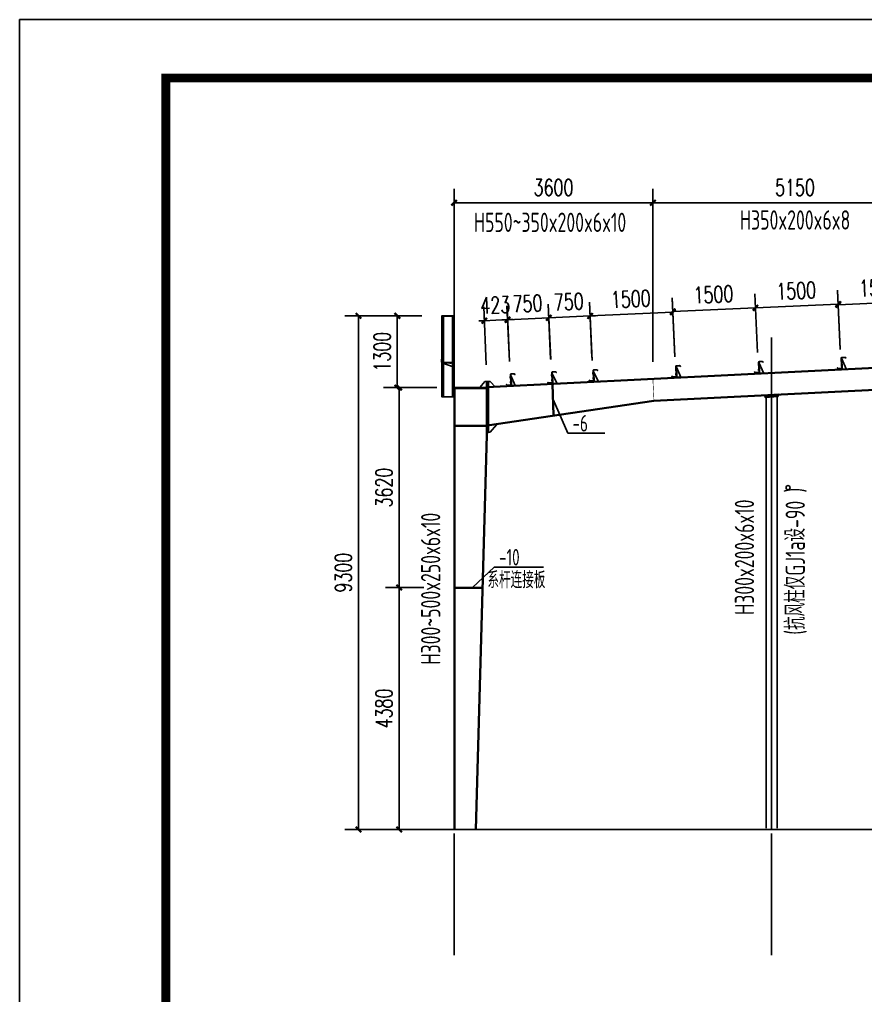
# Model space of a CAD drawing. Extents: x 177291 to 1288761, y 177638 to 322898.
# Drawn here: x 1199564 to 1214888, y 223289 to 240960 of the extents above; entities that cross this region are included whole.
import ezdxf

# ---------------------------------------------------------------- set-up
doc = ezdxf.new("R2010")
doc.units = 0
doc.header["$LTSCALE"] = 1000
for name, color, linetype in [('AXIS', 3, 'Continuous'), ('DOTE', 1, 'Continuous'), ('GL', 150, 'Continuous'), ('GZ', 50, 'Continuous'), ('LT', 27, 'Continuous'), ('PUB_TITLE', 4, 'Continuous'), ('PZ', 202, 'Continuous'), ('TEXT', 7, 'Continuous')]:
    doc.layers.add(name, color=color, linetype=linetype)
doc.styles.add('_TCH_DIM_T3', font='SIMPLEX', dxfattribs={"width": 0.705882, "bigfont": 'GBCBIG'})
doc.styles.add('TSSD_Norm', font='tssdeng.shx', dxfattribs={"bigfont": 'hztxt.shx'})
doc.dimstyles.new('TCH_100_1', dxfattribs={"dimtxt": 297.5, "dimasz": 100, "dimexe": 250, "dimexo": 300, "dimgap": 126.25, "dimtad": 1, "dimdec": 0, "dimzin": 0, "dimdsep": 46, "dimtxsty": '_TCH_DIM_T3', "dimblk": 'ARCHTICK', "dimcen": 0.09, "dimclrd": 126, "dimclre": 126, "dimclrt": 7, "dimazin": 2, "dimtfac": 1, "dimtdec": 0, "dimtix": 1, "dimtmove": 2, "dimatfit": 3, "dimfxl": 1, "dimtolj": 1, "dimtzin": 0, "dimarcsym": 0})

# ---------------------------------------------------------------- blocks, each defined once
blk = doc.blocks.new('_ArchTick')
at = {"color": 0, "linetype": 'ByBlock', "const_width": 0.4}
blk.add_lwpolyline([(-0.5, -0.5), (0.5, 0.5)], dxfattribs=at)
blk = doc.blocks.new('*D853')
at = {"color": 126, "linetype": 'ByBlock', "lineweight": -2, "transparency": 16777216}
for p, q in [((1211037, 234760), (1211037, 237893)), ((1216186, 235243), (1216186, 237893)), ((1211037, 237643), (1216186, 237643))]:
    blk.add_line(p, q, dxfattribs=at)
at = {"layer": 'Defpoints', "color": 0, "linetype": 'ByBlock', "transparency": 16777216}
for p in [(1216186, 237643), (1216186, 234943), (1211037, 234460)]:
    blk.add_point(p, dxfattribs=at)
at = {"color": 126, "linetype": 'ByBlock', "lineweight": -2, "transparency": 16777216, "xscale": 100, "yscale": 100, "zscale": 100, "rotation": 180}
blk.add_blockref('_ArchTick', (1211037, 237643), dxfattribs=at)
at = {"color": 126, "linetype": 'ByBlock', "lineweight": -2, "transparency": 16777216, "xscale": 100, "yscale": 100, "zscale": 100}
blk.add_blockref('_ArchTick', (1216186, 237643), dxfattribs=at)
at = {"color": 7, "linetype": 'ByBlock', "transparency": 16777216, "insert": (1213612, 237918), "char_height": 297.5, "attachment_point": 5, "style": '_TCH_DIM_T3'}
blk.add_mtext('\\A1;5150', dxfattribs=at)
blk = doc.blocks.new('*D845')
at = {"color": 126, "linetype": 'ByBlock', "lineweight": -2, "transparency": 16777216}
for p, q in [((1215930, 235053), (1215882, 236113)), ((1214432, 234986), (1214384, 236045)), ((1215894, 235863), (1214395, 235796))]:
    blk.add_line(p, q, dxfattribs=at)
at = {"layer": 'Defpoints', "color": 0, "linetype": 'ByBlock', "transparency": 16777216}
for p in [(1214395, 235796), (1214445, 234686, 0), (1215944, 234753, 0)]:
    blk.add_point(p, dxfattribs=at)
at = {"color": 126, "linetype": 'ByBlock', "lineweight": -2, "transparency": 16777216, "xscale": 100, "yscale": 100, "zscale": 100}
for p, rotation in [((1215894, 235863), 2.581565434300943), ((1214395, 235796), 182.581565434301)]:
    blk.add_blockref('_ArchTick', p, dxfattribs=dict(at, rotation=rotation))
at = {"color": 7, "linetype": 'ByBlock', "transparency": 16777216, "insert": (1215132, 236104), "char_height": 297.5, "attachment_point": 5, "rotation": 2.5816, "style": '_TCH_DIM_T3'}
blk.add_mtext('\\A1;1500', dxfattribs=at)
blk = doc.blocks.new('*D846')
at = {"color": 126, "linetype": 'ByBlock', "lineweight": -2, "transparency": 16777216}
for p, q in [((1212932, 234932), (1212885, 235991)), ((1214431, 234999), (1214383, 236058)), ((1214394, 235808), (1212896, 235741))]:
    blk.add_line(p, q, dxfattribs=at)
at = {"layer": 'Defpoints', "color": 0, "linetype": 'ByBlock', "transparency": 16777216}
for p in [(1212896, 235741), (1214445, 234699, 0), (1212946, 234632, 0)]:
    blk.add_point(p, dxfattribs=at)
at = {"color": 126, "linetype": 'ByBlock', "lineweight": -2, "transparency": 16777216, "xscale": 100, "yscale": 100, "zscale": 100}
for p, rotation in [((1212896, 235741), 182.581565434301), ((1214394, 235808), 2.581565434300943)]:
    blk.add_blockref('_ArchTick', p, dxfattribs=dict(at, rotation=rotation))
at = {"color": 7, "linetype": 'ByBlock', "transparency": 16777216, "insert": (1213633, 236049), "char_height": 297.5, "attachment_point": 5, "rotation": 2.5816, "style": '_TCH_DIM_T3'}
blk.add_mtext('\\A1;1500', dxfattribs=at)
blk = doc.blocks.new('*D847')
at = {"color": 126, "linetype": 'ByBlock', "lineweight": -2, "transparency": 16777216}
for p, q in [((1211434, 234865), (1211386, 235923)), ((1212932, 234932), (1212885, 235991)), ((1212896, 235741), (1211398, 235673))]:
    blk.add_line(p, q, dxfattribs=at)
at = {"layer": 'Defpoints', "color": 0, "linetype": 'ByBlock', "transparency": 16777216}
for p in [(1211398, 235673), (1211448, 234565, 0), (1212946, 234632, 0)]:
    blk.add_point(p, dxfattribs=at)
at = {"color": 126, "linetype": 'ByBlock', "lineweight": -2, "transparency": 16777216, "xscale": 100, "yscale": 100, "zscale": 100}
for p, rotation in [((1211398, 235673), 182.581565434301), ((1212896, 235741), 2.581565434300943)]:
    blk.add_blockref('_ArchTick', p, dxfattribs=dict(at, rotation=rotation))
at = {"color": 7, "linetype": 'ByBlock', "transparency": 16777216, "insert": (1212134, 235982), "char_height": 297.5, "attachment_point": 5, "rotation": 2.5816, "style": '_TCH_DIM_T3'}
blk.add_mtext('\\A1;1500', dxfattribs=at)
blk = doc.blocks.new('*D848')
at = {"color": 126, "linetype": 'ByBlock', "lineweight": -2, "transparency": 16777216}
for p, q in [((1209936, 234785), (1209888, 235843)), ((1211435, 234852), (1211387, 235910)), ((1211398, 235660), (1209900, 235593))]:
    blk.add_line(p, q, dxfattribs=at)
at = {"layer": 'Defpoints', "color": 0, "linetype": 'ByBlock', "transparency": 16777216}
for p in [(1209900, 235593), (1211448, 234552, 0), (1209950, 234486, 0)]:
    blk.add_point(p, dxfattribs=at)
at = {"color": 126, "linetype": 'ByBlock', "lineweight": -2, "transparency": 16777216, "xscale": 100, "yscale": 100, "zscale": 100}
for p, rotation in [((1209900, 235593), 182.581565434301), ((1211398, 235660), 2.581565434300943)]:
    blk.add_blockref('_ArchTick', p, dxfattribs=dict(at, rotation=rotation))
at = {"color": 7, "linetype": 'ByBlock', "transparency": 16777216, "insert": (1210636, 235901), "char_height": 297.5, "attachment_point": 5, "rotation": 2.5816, "style": '_TCH_DIM_T3'}
blk.add_mtext('\\A1;1500', dxfattribs=at)
blk = doc.blocks.new('*D849')
at = {"color": 126, "linetype": 'ByBlock', "lineweight": -2, "transparency": 16777216}
for p, q in [((1209184, 234810), (1209139, 235809)), ((1209934, 234839), (1209888, 235843)), ((1209900, 235593), (1209150, 235559)), ((1209900, 235593), (1210000, 235597)), ((1209150, 235559), (1209050, 235555))]:
    blk.add_line(p, q, dxfattribs=at)
at = {"layer": 'Defpoints', "color": 0, "linetype": 'ByBlock', "transparency": 16777216}
for p in [(1209150, 235559), (1209198, 234511, 0), (1209947, 234539, 0)]:
    blk.add_point(p, dxfattribs=at)
at = {"color": 126, "linetype": 'ByBlock', "lineweight": -2, "transparency": 16777216, "xscale": 100, "yscale": 100, "zscale": 100}
for p, rotation in [((1209150, 235559), 2.581565434300986), ((1209900, 235593), 182.581565434301)]:
    blk.add_blockref('_ArchTick', p, dxfattribs=dict(at, rotation=rotation))
at = {"color": 7, "linetype": 'ByBlock', "transparency": 16777216, "insert": (1209513, 235851), "char_height": 297.5, "attachment_point": 5, "rotation": 2.5816, "style": '_TCH_DIM_T3'}
blk.add_mtext('\\A1;750', dxfattribs=at)
blk = doc.blocks.new('*D850')
at = {"color": 126, "linetype": 'ByBlock', "lineweight": -2, "transparency": 16777216}
for p, q in [((1208437, 234777), (1208392, 235775)), ((1209187, 234805), (1209141, 235809)), ((1209153, 235559), (1209253, 235564)), ((1208403, 235525), (1208304, 235521)), ((1209153, 235559), (1208403, 235525))]:
    blk.add_line(p, q, dxfattribs=at)
at = {"layer": 'Defpoints', "color": 0, "linetype": 'ByBlock', "transparency": 16777216}
for p in [(1208403, 235525), (1209200, 234505, 0), (1208451, 234477, 0)]:
    blk.add_point(p, dxfattribs=at)
at = {"color": 126, "linetype": 'ByBlock', "lineweight": -2, "transparency": 16777216, "xscale": 100, "yscale": 100, "zscale": 100}
for p, rotation in [((1208403, 235525), 2.581565434300986), ((1209153, 235559), 182.581565434301)]:
    blk.add_blockref('_ArchTick', p, dxfattribs=dict(at, rotation=rotation))
at = {"color": 7, "linetype": 'ByBlock', "transparency": 16777216, "insert": (1208766, 235817), "char_height": 297.5, "attachment_point": 5, "rotation": 2.5816, "style": '_TCH_DIM_T3'}
blk.add_mtext('\\A1;750', dxfattribs=at)
blk = doc.blocks.new('*D851')
at = {"color": 126, "linetype": 'ByBlock', "lineweight": -2, "transparency": 16777216}
for p, q in [((1208019, 234705), (1207972, 235756)), ((1208440, 234771), (1208395, 235775)), ((1207983, 235506), (1207883, 235502)), ((1208406, 235526), (1207983, 235506)), ((1208406, 235526), (1208506, 235530))]:
    blk.add_line(p, q, dxfattribs=at)
at = {"layer": 'Defpoints', "color": 0, "linetype": 'ByBlock', "transparency": 16777216}
for p in [(1207983, 235506), (1208032, 234405, -4), (1208453, 234472, 0)]:
    blk.add_point(p, dxfattribs=at)
at = {"color": 126, "linetype": 'ByBlock', "lineweight": -2, "transparency": 16777216, "xscale": 100, "yscale": 100, "zscale": 100}
for p, rotation in [((1207983, 235506), 2.581565434300986), ((1208406, 235526), 182.581565434301)]:
    blk.add_blockref('_ArchTick', p, dxfattribs=dict(at, rotation=rotation))
at = {"color": 7, "linetype": 'ByBlock', "transparency": 16777216, "insert": (1208182, 235791), "char_height": 297.5, "attachment_point": 5, "rotation": 2.5816, "style": '_TCH_DIM_T3'}
blk.add_mtext('\\A1;423', dxfattribs=at)
blk = doc.blocks.new('*D852')
at = {"color": 126, "linetype": 'ByBlock', "lineweight": -2, "transparency": 16777216}
for p, q in [((1207436, 234821), (1207436, 237893)), ((1211037, 234760), (1211037, 237893)), ((1211037, 237643), (1207436, 237643))]:
    blk.add_line(p, q, dxfattribs=at)
at = {"layer": 'Defpoints', "color": 0, "linetype": 'ByBlock', "transparency": 16777216}
for p in [(1207436, 237643), (1207436, 234521), (1211037, 234460)]:
    blk.add_point(p, dxfattribs=at)
at = {"color": 126, "linetype": 'ByBlock', "lineweight": -2, "transparency": 16777216, "xscale": 100, "yscale": 100, "zscale": 100, "rotation": 180}
blk.add_blockref('_ArchTick', (1207436, 237643), dxfattribs=at)
at = {"color": 126, "linetype": 'ByBlock', "lineweight": -2, "transparency": 16777216, "xscale": 100, "yscale": 100, "zscale": 100}
blk.add_blockref('_ArchTick', (1211037, 237643), dxfattribs=at)
at = {"color": 7, "linetype": 'ByBlock', "transparency": 16777216, "insert": (1209237, 237918), "char_height": 297.5, "attachment_point": 5, "style": '_TCH_DIM_T3'}
blk.add_mtext('\\A1;3600', dxfattribs=at)
blk = doc.blocks.new('*D855')
at = {"color": 126, "linetype": 'ByBlock', "lineweight": -2, "transparency": 16777216}
for p, q in [((1206870, 230675), (1206191, 230675)), ((1206441, 226295), (1206441, 230675)), ((1206865, 226295), (1206191, 226295))]:
    blk.add_line(p, q, dxfattribs=at)
at = {"layer": 'Defpoints', "color": 0, "linetype": 'ByBlock', "transparency": 16777216}
for p in [(1206441, 230675), (1207170, 230675, 0), (1207165, 226295)]:
    blk.add_point(p, dxfattribs=at)
at = {"color": 126, "linetype": 'ByBlock', "lineweight": -2, "transparency": 16777216, "xscale": 100, "yscale": 100, "zscale": 100}
for p, rotation in [((1206441, 230675), 90), ((1206441, 226295), 270)]:
    blk.add_blockref('_ArchTick', p, dxfattribs=dict(at, rotation=rotation))
at = {"color": 7, "linetype": 'ByBlock', "transparency": 16777216, "insert": (1206166, 228485), "char_height": 297.5, "attachment_point": 5, "rotation": 90, "style": '_TCH_DIM_T3'}
blk.add_mtext('\\A1;4380', dxfattribs=at)
blk = doc.blocks.new('*D856')
at = {"color": 126, "linetype": 'ByBlock', "lineweight": -2, "transparency": 16777216}
for p, q in [((1207126, 234295), (1206191, 234295)), ((1206441, 230675), (1206441, 234295)), ((1206887, 230675), (1206191, 230675))]:
    blk.add_line(p, q, dxfattribs=at)
at = {"layer": 'Defpoints', "color": 0, "linetype": 'ByBlock', "transparency": 16777216}
for p in [(1206441, 234295), (1207426, 234295, -2), (1207187, 230675, 0)]:
    blk.add_point(p, dxfattribs=at)
at = {"color": 126, "linetype": 'ByBlock', "lineweight": -2, "transparency": 16777216, "xscale": 100, "yscale": 100, "zscale": 100}
for p, rotation in [((1206441, 234295), 90), ((1206441, 230675), 270)]:
    blk.add_blockref('_ArchTick', p, dxfattribs=dict(at, rotation=rotation))
at = {"color": 7, "linetype": 'ByBlock', "transparency": 16777216, "insert": (1206166, 232485), "char_height": 297.5, "attachment_point": 5, "rotation": 90, "style": '_TCH_DIM_T3'}
blk.add_mtext('\\A1;3620', dxfattribs=at)
blk = doc.blocks.new('*D857')
at = {"color": 126, "linetype": 'ByBlock', "lineweight": -2, "transparency": 16777216}
for p, q in [((1206837, 235595), (1206158, 235595)), ((1206408, 234295), (1206408, 235595)), ((1207126, 234295), (1206158, 234295))]:
    blk.add_line(p, q, dxfattribs=at)
at = {"layer": 'Defpoints', "color": 0, "linetype": 'ByBlock', "transparency": 16777216}
for p in [(1206408, 235595), (1207137, 235595), (1207426, 234295, -2)]:
    blk.add_point(p, dxfattribs=at)
at = {"color": 126, "linetype": 'ByBlock', "lineweight": -2, "transparency": 16777216, "xscale": 100, "yscale": 100, "zscale": 100}
for p, rotation in [((1206408, 235595), 90), ((1206408, 234295), 270)]:
    blk.add_blockref('_ArchTick', p, dxfattribs=dict(at, rotation=rotation))
at = {"color": 7, "linetype": 'ByBlock', "transparency": 16777216, "insert": (1206133, 234945), "char_height": 297.5, "attachment_point": 5, "rotation": 90, "style": '_TCH_DIM_T3'}
blk.add_mtext('\\A1;1300', dxfattribs=at)
blk = doc.blocks.new('*D858')
at = {"color": 126, "linetype": 'ByBlock', "lineweight": -2, "transparency": 16777216}
for p, q in [((1206851, 235595), (1205455, 235595)), ((1205705, 226295), (1205705, 235595)), ((1206886, 226295), (1205455, 226295))]:
    blk.add_line(p, q, dxfattribs=at)
at = {"layer": 'Defpoints', "color": 0, "linetype": 'ByBlock', "transparency": 16777216}
for p in [(1205705, 235595), (1207151, 235595), (1207186, 226295)]:
    blk.add_point(p, dxfattribs=at)
at = {"color": 126, "linetype": 'ByBlock', "lineweight": -2, "transparency": 16777216, "xscale": 100, "yscale": 100, "zscale": 100}
for p, rotation in [((1205705, 235595), 90), ((1205705, 226295), 270)]:
    blk.add_blockref('_ArchTick', p, dxfattribs=dict(at, rotation=rotation))
at = {"color": 7, "linetype": 'ByBlock', "transparency": 16777216, "insert": (1205430, 230945), "char_height": 297.5, "attachment_point": 5, "rotation": 90, "style": '_TCH_DIM_T3'}
blk.add_mtext('\\A1;9300', dxfattribs=at)

msp = doc.modelspace()

# ---------------------------------------------------------------- linework, layer by layer
for points, elevation in [([(1213307.28, 234155.74), (1213067.86, 234138.99), (1213066.47, 234158.94), (1213305.88, 234175.7)], -0.03), ([(1213308.68, 234135.79), (1213069.26, 234119.03), (1213067.86, 234138.99), (1213307.28, 234155.74)], -0.03), ([(1207450.47, 230674.99), (1207944.67, 230674.99), (1207944.67, 230665), (1207450.47, 230665)], -0.23)]:
    msp.add_lwpolyline(points, close=True, dxfattribs=dict(elevation=elevation))
msp.add_circle((1213485.34, 232483.49), 36.59)
at = {"layer": 'AXIS'}
for p, q in [((1209232.23, 234079.36, 0.62), (1209495.12, 233468.13, -19.48)), ((1210164.87, 233468.13, -19.48), (1209495.12, 233468.13, -19.48)), ((1207766.68, 230674.99, -0.23), (1208164.83, 231042.18, -19.45)), ((1209053.1, 231042.18, -19.45), (1208164.83, 231042.18, -19.45)), ((1207436.47, 226221.19), (1207436.47, 224017.16)), ((1213186.47, 226221.19, 0.03), (1213186.47, 224017.16, 0.03))]:
    msp.add_line(p, q, dxfattribs=at)
at = {"layer": 'DOTE'}
for p, q in [((1213186.47, 226294.99, -0.03), (1213186.47, 235205.7, -0.03)), ((1206004.84, 226294.99, -0.03), (1226312.89, 226294.99, -0.03))]:
    msp.add_line(p, q, dxfattribs=at)
at = {"layer": 'GL'}
for p, q in [((1216186.47, 234705.98, -0.03), (1208029.8, 234298.14, -0.03)), ((1216186.47, 234717.99, -0.03), (1208030.04, 234310.17, -0.03)), ((1216186.47, 234317.49, -0.03), (1211056.6, 234061, -0.03)), ((1216186.47, 234305.48, -0.03), (1211057.2, 234049.02, -0.03)), ((1211055.72, 234060.92, -0.03), (1208032.47, 233618.09, -0.03)), ((1211055.72, 234060.92, -0.03), (1208032.47, 233618.09, -0.03)), ((1211057.2, 234049.02, -0.03), (1208032.47, 233606.01, -0.03)), ((1211057.2, 234049.02, -0.03), (1208032.47, 233606.01, -0.03))]:
    msp.add_line(p, q, dxfattribs=at)
at = {"layer": 'GL', "elevation": -0.03}
msp.add_lwpolyline([(1209214.71, 234357.35), (1209225.08, 234357.91), (1209243.77, 233797.09), (1209233.4, 233796.54)], close=True, dxfattribs=at)
at = {"layer": 'GL', "color": 6, "const_width": 10, "elevation": -0.03}
msp.add_lwpolyline([(1211036.63, 234460.45), (1211057.2, 234048.97)], dxfattribs=at)
at = {"layer": 'GZ'}
for p, q in [((1207436.47, 226294.99, 2.07), (1207436.47, 234281, -2.12)), ((1207450.47, 226294.99, 2.07), (1207450.47, 234281, -2.12)), ((1213086.47, 234160.34, -4.05), (1213086.47, 226319.99, -4.04)), ((1213286.55, 226319.99, -2.73), (1213286.55, 234174.34, -1.7)), ((1208022.47, 233610.29, -9.88), (1207450.47, 233610.29, -5.9)), ((1208022.47, 233610.29, -9.88), (1207450.47, 233610.29, -5.9)), ((1208022.47, 233596.29, -9.88), (1207450.47, 233596.29, -5.9)), ((1208022.47, 233596.29, -9.88), (1207450.47, 233596.29, -5.9)), ((1208022.47, 233436.29, -5.99), (1207822.47, 226294.99, -1.95)), ((1208036.47, 233436.29, -5.99), (1207836.47, 226294.99, -1.95))]:
    msp.add_line(p, q, dxfattribs=at)
at = {"layer": 'GZ', "elevation": -3.99}
msp.add_lwpolyline([(1207436.47, 234280.99), (1208022.47, 234280.99), (1208022.47, 234294.99), (1207436.47, 234294.99)], close=True, dxfattribs=at)
at = {"layer": 'LT'}
for p, q in [((1207211.47, 235580.37, -1.96), (1207211.47, 235527.87, -1.96)), ((1207214.85, 235531.24, -1.96), (1207214.85, 235576.99, -1.96)), ((1207436.47, 235595, -1.96), (1207216.47, 235594.99, -1.96)), ((1207216.47, 235594.99, -1.96), (1207216.47, 235591.62, -1.96)), ((1207216.47, 235591.62, -1.96), (1207436.47, 235591.62, -1.96)), ((1207420.22, 235591.62, -1.96), (1207222.72, 235591.62, -1.96)), ((1207226.1, 235588.24, -1.96), (1207416.85, 235588.24, -1.96)), ((1207428.1, 235576.99, -1.96), (1207428.1, 235531.24, -1.96)), ((1207431.47, 235527.87, -1.96), (1207431.47, 235580.37, -1.96)), ((1207436.47, 235591.62, -1.96), (1207436.47, 235595, -1.96)), ((1207222.72, 235516.62, -1.96), (1207233.97, 235516.62, -1.96)), ((1207233.97, 235519.99, -1.96), (1207226.1, 235519.99, -1.96)), ((1207233.97, 235516.62, -1.96), (1207233.97, 235519.99, -1.96)), ((1207408.97, 235519.99, -1.96), (1207408.97, 235516.62, -1.96)), ((1207416.85, 235519.99, -1.96), (1207408.97, 235519.99, -1.96)), ((1207408.97, 235516.62, -1.96), (1207420.22, 235516.62, -1.96)), ((1207210.25, 234757.96, -1.96), (1207210.25, 234810.46, -1.96)), ((1207213.62, 234807.09, -1.96), (1207213.62, 234761.34, -1.96)), ((1207215.25, 234743.34, -1.96), (1207215.25, 234746.71, -1.96)), ((1207215.25, 234746.71, -1.96), (1207435.25, 234746.71, -1.96)), ((1207435.25, 234743.34, -1.96), (1207215.25, 234743.34, -1.96)), ((1207215.25, 234743.34, -1.96), (1207435.25, 234663.71, -1.96)), ((1207221.5, 234821.71, -1.96), (1207232.75, 234821.71, -1.96)), ((1207419, 234746.71, -1.96), (1207221.5, 234746.71, -1.96)), ((1207232.75, 234818.34, -1.96), (1207224.87, 234818.34, -1.96)), ((1207224.87, 234750.09, -1.96), (1207415.62, 234750.09, -1.96)), ((1207232.75, 234821.71, -1.96), (1207232.75, 234818.34, -1.96)), ((1207263.4, 234724.17, -1.96), (1207263.4, 234762.51, -1.96)), ((1207373.83, 234724.17, -1.96), (1207373.83, 234762.51, -1.96)), ((1207407.75, 234818.34, -1.96), (1207407.75, 234821.71, -1.96)), ((1207407.75, 234821.71, -1.96), (1207419, 234821.71, -1.96)), ((1207415.62, 234818.34, -1.96), (1207407.75, 234818.34, -1.96)), ((1207426.87, 234761.34, -1.96), (1207426.87, 234807.09, -1.96)), ((1207430.25, 234810.46, -1.96), (1207430.25, 234757.96, -1.96)), ((1207435.25, 234746.71, -1.96), (1207435.25, 234743.34, -1.96))]:
    msp.add_line(p, q, dxfattribs=at)
at = {"layer": 'LT', "color": 1, "linetype": 'Continuous'}
for p, q in [((1212976.33, 234709.94, -4.03), (1212936.47, 234707.94, -4.03)), ((1212976.33, 234709.94, -4.03), (1212936.47, 234707.94, -4.03)), ((1214474.46, 234784.84, -4.03), (1214434.6, 234782.85, -4.03)), ((1214474.46, 234784.84, -4.03), (1214434.6, 234782.85, -4.03)), ((1214479.03, 234693.44, -4.03), (1214439.17, 234691.44, -4.03)), ((1214479.03, 234693.44, -4.03), (1214439.17, 234691.44, -4.03)), ((1209231.01, 234522.67, -4.03), (1209191.15, 234520.68, -4.03)), ((1209231.01, 234522.67, -4.03), (1209191.15, 234520.68, -4.03)), ((1209980.07, 234560.12, -4.03), (1209940.22, 234558.13, -4.03)), ((1209980.07, 234560.12, -4.03), (1209940.22, 234558.13, -4.03)), ((1211478.2, 234635.03, -4.03), (1211438.35, 234633.04, -4.03)), ((1211478.2, 234635.03, -4.03), (1211438.35, 234633.04, -4.03)), ((1211482.77, 234543.62, -4.03), (1211442.92, 234541.63, -4.03)), ((1211482.77, 234543.62, -4.03), (1211442.92, 234541.63, -4.03)), ((1212980.9, 234618.53, -4.03), (1212941.04, 234616.54, -4.03)), ((1212980.9, 234618.53, -4.03), (1212941.04, 234616.54, -4.03)), ((1208481.94, 234485.22, -4.03), (1208442.09, 234483.22, -4.03)), ((1208481.94, 234485.22, -4.03), (1208442.09, 234483.22, -4.03)), ((1208486.51, 234393.81, -4.03), (1208446.66, 234391.82, -4.03)), ((1208486.51, 234393.81, -4.03), (1208446.66, 234391.82, -4.03)), ((1209235.58, 234431.26, -4.03), (1209195.72, 234429.27, -4.03)), ((1209235.58, 234431.26, -4.03), (1209195.72, 234429.27, -4.03)), ((1209984.64, 234468.72, -4.03), (1209944.79, 234466.72, -4.03)), ((1209984.64, 234468.72, -4.03), (1209944.79, 234466.72, -4.03))]:
    msp.add_line(p, q, dxfattribs=at)
at = {"layer": 'LT', "elevation": -0.03}
for points in [[(1207436.47, 234131.26), (1207212.84, 234131.26), (1207212.84, 235591.62), (1207436.47, 235591.62)], [(1207406.47, 234131.26), (1207242.84, 234131.26), (1207242.84, 235591.62), (1207406.47, 235591.62)], [(1212954.26, 234748.62), (1212960.25, 234748.92), (1212969.84, 234557.16), (1212963.85, 234556.86)], [(1212960.75, 234738.94), (1212969.84, 234557.16), (1213039.74, 234560.66)], [(1214452.39, 234823.53), (1214458.38, 234823.83), (1214467.97, 234632.07), (1214461.98, 234631.77)], [(1214458.88, 234813.84), (1214467.97, 234632.07), (1214537.87, 234635.56)], [(1208459.88, 234523.9), (1208465.87, 234524.2), (1208475.46, 234332.44), (1208469.46, 234332.14)], [(1208466.37, 234514.22), (1208475.46, 234332.44), (1208545.36, 234335.94)], [(1209208.94, 234561.36), (1209214.93, 234561.66), (1209224.52, 234369.9), (1209218.53, 234369.6)], [(1209215.43, 234551.67), (1209224.52, 234369.9), (1209294.42, 234373.39)], [(1209958, 234598.81), (1209964, 234599.11), (1209973.59, 234407.35), (1209967.59, 234407.05)], [(1209964.5, 234589.12), (1209973.59, 234407.35), (1210043.48, 234410.84)], [(1211456.13, 234673.72), (1211462.13, 234674.02), (1211471.71, 234482.26), (1211465.72, 234481.96)], [(1211462.63, 234664.03), (1211471.71, 234482.26), (1211541.61, 234485.75)]]:
    msp.add_lwpolyline(points, close=True, dxfattribs=at)
at = {"layer": 'LT', "elevation": -4.03}
for points in [[(1211455.88, 234678.71, -0.41421356), (1211465.37, 234689.2), (1211521.06, 234691.98), (1211535.18, 234679.21), (1211537.19, 234681.43), (1211522.15, 234695.04), (1211462.23, 234692.04, 0.41421356), (1211452.74, 234681.56), (1211461.58, 234504.78, -0.41421356), (1211452.09, 234494.29), (1211396.4, 234491.51), (1211382.28, 234504.28), (1211380.27, 234502.06), (1211395.31, 234488.45), (1211455.23, 234491.44, 0.41421356), (1211464.72, 234501.93), (1211455.88, 234678.71)], [(1212954.01, 234753.62, -0.41421356), (1212963.5, 234764.1), (1213019.19, 234766.89), (1213033.31, 234754.11), (1213035.32, 234756.34), (1213020.28, 234769.95), (1212960.35, 234766.95, 0.41421356), (1212950.87, 234756.46), (1212959.71, 234579.68, -0.41421356), (1212950.22, 234569.2), (1212894.53, 234566.41), (1212880.41, 234579.19), (1212878.4, 234576.96), (1212893.44, 234563.35), (1212953.36, 234566.35, 0.41421356), (1212962.85, 234576.84), (1212954.01, 234753.62)], [(1214452.14, 234828.52, -0.41421356), (1214461.63, 234839.01), (1214517.32, 234841.79), (1214531.44, 234829.02), (1214533.45, 234831.24), (1214518.41, 234844.85), (1214458.48, 234841.86, 0.41421356), (1214448.99, 234831.37), (1214457.83, 234654.59, -0.41421356), (1214448.35, 234644.1), (1214392.66, 234641.32), (1214378.54, 234654.09), (1214376.52, 234651.87), (1214391.57, 234638.26), (1214451.49, 234641.26, 0.41421356), (1214460.98, 234651.74), (1214452.14, 234828.52)], [(1208459.63, 234528.9, -0.41421356), (1208469.11, 234539.38), (1208524.8, 234542.17), (1208538.92, 234529.39), (1208540.94, 234531.62), (1208525.89, 234545.23), (1208465.97, 234542.23, 0.41421356), (1208456.48, 234531.74), (1208465.32, 234354.96, -0.41421356), (1208455.83, 234344.48), (1208400.14, 234341.69), (1208386.02, 234354.47), (1208384.01, 234352.24), (1208399.05, 234338.64), (1208458.98, 234341.63, 0.41421356), (1208468.47, 234352.12), (1208459.63, 234528.9)], [(1209208.69, 234566.35, -0.41421356), (1209218.18, 234576.84), (1209273.87, 234579.62), (1209287.99, 234566.85), (1209290, 234569.07), (1209274.96, 234582.68), (1209215.03, 234579.68, 0.41421356), (1209205.54, 234569.2), (1209214.38, 234392.42, -0.41421356), (1209204.9, 234381.93), (1209149.21, 234379.15), (1209135.09, 234391.92), (1209133.08, 234389.7), (1209148.12, 234376.09), (1209208.04, 234379.08, 0.41421356), (1209217.53, 234389.57), (1209208.69, 234566.35)], [(1209957.76, 234603.8, -0.41421356), (1209967.24, 234614.29), (1210022.93, 234617.08), (1210037.05, 234604.3), (1210039.06, 234606.52), (1210024.02, 234620.13), (1209964.1, 234617.14, 0.41421356), (1209954.61, 234606.65), (1209963.45, 234429.87, -0.41421356), (1209953.96, 234419.38), (1209898.27, 234416.6), (1209884.15, 234429.38), (1209882.14, 234427.15), (1209897.18, 234413.54), (1209957.11, 234416.54, 0.41421356), (1209966.59, 234427.02), (1209957.76, 234603.8)]]:
    msp.add_lwpolyline(points, format="xyb", dxfattribs=at)
at = {"layer": 'LT'}
for centre, start, end in [((1207222.72, 235580.37, -1.96), 90.000036, 180.000036), ((1207226.1, 235576.99, -1.96), 90.000036, 180.000036), ((1207416.85, 235576.99, -1.96), 0.000036, 90.000036), ((1207420.22, 235580.37, -1.96), 0.000036, 90.000036), ((1207222.72, 235527.87, -1.96), 180.000036, 270.000036), ((1207226.1, 235531.24, -1.96), 180.000036, 270.000036), ((1207416.85, 235531.24, -1.96), 270.000036, 0.000036), ((1207420.22, 235527.87, -1.96), 270.000036, 0.000036), ((1207221.5, 234810.46, -1.96), 90, 180), ((1207221.5, 234757.96, -1.96), 180, 270), ((1207224.87, 234807.09, -1.96), 90, 180), ((1207224.87, 234761.34, -1.96), 180, 270), ((1207415.62, 234807.09, -1.96), 0, 90), ((1207415.62, 234761.34, -1.96), 270, 0), ((1207419, 234810.46, -1.96), 0, 90), ((1207419, 234757.96, -1.96), 270, 0)]:
    msp.add_arc(centre, 11.25, start, end, dxfattribs=at)
for points in [[(1207275.64, 234750.09, -1.96), (1207251.15, 234750.09, -1.96), (1207275.64, 234743.34, -1.96), (1207251.15, 234743.34, -1.96)], [(1207386.08, 234750.09, -1.96), (1207361.59, 234750.09, -1.96), (1207386.08, 234743.34, -1.96), (1207361.59, 234743.34, -1.96)]]:
    msp.add_solid(points, dxfattribs=at)
at = {"layer": 'LT', "color": 1, "linetype": 'Continuous'}
for points in [[(1212953.86, 234696.55, -4.03), (1212952.64, 234721.01, -4.03), (1212962.85, 234697, -4.03), (1212961.63, 234721.46, -4.03)], [(1212953.86, 234696.55, -4.03), (1212952.64, 234721.01, -4.03), (1212962.85, 234697, -4.03), (1212961.63, 234721.46, -4.03)], [(1214451.99, 234771.46, -4.03), (1214450.77, 234795.92, -4.03), (1214460.98, 234771.91, -4.03), (1214459.76, 234796.37, -4.03)], [(1214451.99, 234771.46, -4.03), (1214450.77, 234795.92, -4.03), (1214460.98, 234771.91, -4.03), (1214459.76, 234796.37, -4.03)], [(1214455.34, 234704.51, -4.03), (1214456.56, 234680.05, -4.03), (1214464.33, 234704.96, -4.03), (1214465.55, 234680.5, -4.03)], [(1214455.34, 234704.51, -4.03), (1214456.56, 234680.05, -4.03), (1214464.33, 234704.96, -4.03), (1214465.55, 234680.5, -4.03)], [(1209208.54, 234509.29, -4.03), (1209207.32, 234533.75, -4.03), (1209217.53, 234509.74, -4.03), (1209216.31, 234534.2, -4.03)], [(1209208.54, 234509.29, -4.03), (1209207.32, 234533.75, -4.03), (1209217.53, 234509.74, -4.03), (1209216.31, 234534.2, -4.03)], [(1209957.6, 234546.74, -4.03), (1209956.38, 234571.2, -4.03), (1209966.59, 234547.19, -4.03), (1209965.37, 234571.65, -4.03)], [(1209957.6, 234546.74, -4.03), (1209956.38, 234571.2, -4.03), (1209966.59, 234547.19, -4.03), (1209965.37, 234571.65, -4.03)], [(1211455.73, 234621.65, -4.03), (1211454.51, 234646.11, -4.03), (1211464.72, 234622.1, -4.03), (1211463.5, 234646.56, -4.03)], [(1211455.73, 234621.65, -4.03), (1211454.51, 234646.11, -4.03), (1211464.72, 234622.1, -4.03), (1211463.5, 234646.56, -4.03)], [(1211459.08, 234554.7, -4.03), (1211460.3, 234530.24, -4.03), (1211468.07, 234555.15, -4.03), (1211469.29, 234530.69, -4.03)], [(1211459.08, 234554.7, -4.03), (1211460.3, 234530.24, -4.03), (1211468.07, 234555.15, -4.03), (1211469.29, 234530.69, -4.03)], [(1212957.21, 234629.61, -4.03), (1212958.43, 234605.15, -4.03), (1212966.2, 234630.06, -4.03), (1212967.42, 234605.6, -4.03)], [(1212957.21, 234629.61, -4.03), (1212958.43, 234605.15, -4.03), (1212966.2, 234630.06, -4.03), (1212967.42, 234605.6, -4.03)], [(1208459.48, 234471.83, -4.03), (1208458.25, 234496.29, -4.03), (1208468.46, 234472.28, -4.03), (1208467.24, 234496.74, -4.03)], [(1208459.48, 234471.83, -4.03), (1208458.25, 234496.29, -4.03), (1208468.46, 234472.28, -4.03), (1208467.24, 234496.74, -4.03)], [(1208462.82, 234404.89, -4.03), (1208464.05, 234380.43, -4.03), (1208471.81, 234405.34, -4.03), (1208473.04, 234380.88, -4.03)], [(1208462.82, 234404.89, -4.03), (1208464.05, 234380.43, -4.03), (1208471.81, 234405.34, -4.03), (1208473.04, 234380.88, -4.03)], [(1209211.89, 234442.34, -4.03), (1209213.11, 234417.88, -4.03), (1209220.88, 234442.79, -4.03), (1209222.1, 234418.33, -4.03)], [(1209211.89, 234442.34, -4.03), (1209213.11, 234417.88, -4.03), (1209220.88, 234442.79, -4.03), (1209222.1, 234418.33, -4.03)], [(1209960.95, 234479.79, -4.03), (1209962.18, 234455.33, -4.03), (1209969.94, 234480.24, -4.03), (1209971.16, 234455.78, -4.03)], [(1209960.95, 234479.79, -4.03), (1209962.18, 234455.33, -4.03), (1209969.94, 234480.24, -4.03), (1209971.16, 234455.78, -4.03)]]:
    msp.add_solid(points, dxfattribs=at)
at = {"layer": 'PUB_TITLE'}
msp.add_lwpolyline([(1199563.96, 240960.27), (1288761.34, 240960.27), (1288761.34, 177959.98), (1199563.96, 177959.98)], close=True, dxfattribs=at)
at = {"layer": 'PUB_TITLE', "const_width": 159.09}
msp.add_lwpolyline([(1202215.49, 179020.59), (1202215.49, 239899.66), (1287700.73, 239899.66), (1287700.73, 179020.59)], close=True, dxfattribs=at)
at = {"layer": 'PZ'}
for p, q in [((1207992.47, 234404.99, -5.99), (1207900.11, 234294.99, -5.99)), ((1208022.47, 234404.99, -5.99), (1207992.47, 234404.99, -5.99)), ((1208022.47, 234404.99, -5.99), (1207992.47, 234404.99, -5.99)), ((1208022.47, 234404.99, -5.99), (1208022.47, 233436.29, -5.99)), ((1208022.47, 234404.99, -5.99), (1208062.47, 234404.99, -5.99)), ((1208042.47, 233486.29, -5.99), (1208042.47, 234404.99, -5.99)), ((1208062.47, 234404.99, -5.99), (1208092.47, 234405.59, -5.99)), ((1208062.47, 234404.99, -5.99), (1208092.47, 234405.59, -5.99)), ((1208062.47, 233486.29, -5.99), (1208062.47, 234404.99, -5.99)), ((1208092.47, 234405.59, -5.99), (1208188.91, 234305.01, -5.99)), ((1208092.47, 233486.29, -5.99), (1208205.63, 233622.92, -5.99)), ((1208036.47, 233436.29, -9.86), (1208042.47, 233486.29, -5.99)), ((1208042.47, 233486.29, -5.99), (1208062.47, 233486.29, -5.99)), ((1208042.47, 233486.29, -5.99), (1208062.47, 233486.29, -5.99)), ((1208062.47, 233486.29, -5.99), (1208092.47, 233486.29, -5.99)), ((1208022.47, 233436.29, -5.99), (1208036.47, 233436.29, -9.86))]:
    msp.add_line(p, q, dxfattribs=at)
at = {"layer": 'PZ', "const_width": 2.25, "elevation": -0.03}
for points in [[(1213179.47, 226494.99), (1213193.47, 226494.99), (1213193.47, 226319.99), (1213179.47, 226319.99)], [(1213311.47, 226294.99), (1213061.47, 226294.99), (1213061.47, 226319.99), (1213311.47, 226319.99)]]:
    msp.add_lwpolyline(points, close=True, dxfattribs=at)

# ---------------------------------------------------------------- texts
at = {"layer": 'TEXT', "style": 'TSSD_Norm', "width": 0.7}
for s, p in [('H350x200x6x8', (1212613.63, 237155.93, -0.03)), ('H550~350x200x6x10', (1207794.28, 237113, -0.03))]:
    msp.add_text(s, height=350, dxfattribs=at).set_placement(p)
for s, height, rotation, p in [('-6', 300, 360, (1209580.39, 233500.22, -19.48)), ('(抗风柱仅GJ1a设-90 )', 350, 90, (1213791.14, 229821.03, 3.7)), ('H300x200x6x10', 350, 90, (1212870.97, 230179.29, 3.7)), ('H300~500x250x6x10', 350, 90, (1207186.88, 229279.75, 3.7)), ('-10', 300, 360, (1208250.11, 231074.27, -19.45)), ('系杆连接板', 300, 360, (1208040.5, 230662.85, -19.45))]:
    msp.add_text(s, height=height, rotation=rotation, dxfattribs=at).set_placement(p)

# ---------------------------------------------------------------- dimensions: what is measured, and where the dimension line sits
at = {"linetype": 'ByBlock'}
for base, p1, p2, angle, picture, middle in [((1207436.47, 237643.16, -0.03), (1211036.63, 234460.45, -0.03), (1207436.47, 234521.33, -0.03), 180, '*D852', (1209236.55, 237918.16, -0.03)), ((1214395.05, 235795.56, -0.03), (1215943.58, 234752.93, -0.03), (1214445.07, 234686.08, -0.03), 2.581565, '*D845', (1215131.9, 236104.06, -0.03)), ((1209899.62, 235592.87, -0.03), (1211448.05, 234552.39, -0.03), (1209949.54, 234485.54, -0.03), 2.581565, '*D848', (1210636.47, 235901.37, -0.03)), ((1211397.54, 235673.21, -0.03), (1212946.01, 234632.01, -0.03), (1211447.5, 234565.17, -0.03), 2.581565, '*D847', (1212134.39, 235981.71, -0.03)), ((1212896.02, 235740.77, -0.03), (1214444.52, 234698.86, -0.03), (1212946.01, 234632.01, -0.03), 2.581565, '*D846', (1213632.87, 236049.27, -0.03)), ((1207982.81, 235506.45, -0.03), (1208453.32, 234471.7, -0.03), (1208032.47, 234404.99, -4.06), 2.581565, '*D851', (1208181.92, 235790.7, -0.03)), ((1208403.44, 235525.41, -0.03), (1209200.22, 234505.38, -0.03), (1208450.71, 234477.06, -0.03), 2.581565, '*D850', (1208765.69, 235817.02, -0.03)), ((1209150.35, 235559.09, -0.03), (1209947.13, 234539.05, -0.03), (1209197.62, 234510.74, -0.03), 2.581565, '*D849', (1209512.6, 235850.7, -0.03)), ((1205705.01, 235595, -0.17), (1207186.47, 226295, -0.17), (1207150.93, 235595, -0.17), 90, '*D858', (1205430.01, 230945, -0.17)), ((1206407.75, 235594.92, -0.17), (1207426.47, 234294.99, -2.06), (1207137.12, 235594.92, -0.17), 90, '*D857', (1206132.75, 234944.95, -0.17)), ((1206441.04, 234294.99, -0.17), (1207186.69, 230674.99, -0.03), (1207426.47, 234294.99, -2.06), 90, '*D856', (1206166.04, 232484.99, -0.17)), ((1206441.04, 230674.99, -0.17), (1207165.07, 226295, -0.17), (1207170.41, 230674.99, -0.03), 90, '*D855', (1206166.04, 228485, -0.17))]:
    dim = msp.add_linear_dim(base=base, p1=p1, p2=p2, angle=angle, dimstyle='TCH_100_1', dxfattribs=at)
    dim.commit()
    dim.dimension.update_dxf_attribs({"geometry": picture, "text_midpoint": middle})
dim = msp.add_linear_dim(base=(1216186.47, 237643.16, -0.03), p1=(1211036.63, 234460.45, -0.03), p2=(1216186.47, 234942.99, -0.03), dimstyle='TCH_100_1', dxfattribs=at)
dim.commit()
dim.dimension.update_dxf_attribs({"geometry": '*D853', "text_midpoint": (1213611.55, 237918.16, -0.03)})

doc.saveas('drawing.dxf')
